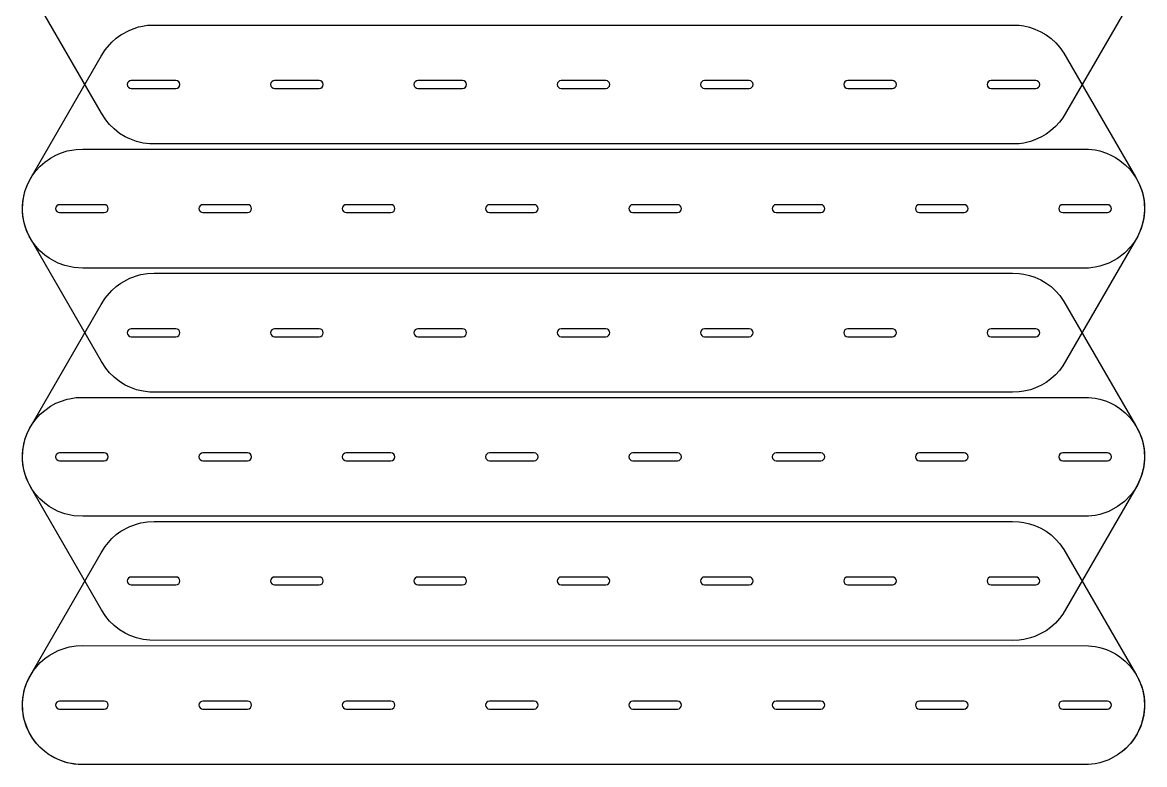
# Model space of a CAD drawing. Header units: millimetres. Extents: x 8 to 179, y 8 to 253.
# Drawn here: x 8 to 178.6, y 8 to 120.8 of the extents above; entities that cross this region are included whole.
import ezdxf

# ---------------------------------------------------------------- set-up
doc = ezdxf.new("R2010")
doc.units = ezdxf.units.MM
doc.layers.add('BOTTOM_CUT', color=5, linetype='CONTINUOUS')
doc.layers.add('TOP_CUT', color=7, linetype='CONTINUOUS')

msp = doc.modelspace()

# ---------------------------------------------------------------- linework, layer by layer
at = {"layer": 'BOTTOM_CUT'}
for points in [[(25.97, 120.2385), (26.99, 120.4009), (28.01, 120.4468), (158.57, 120.4468), (159.59, 120.4029), (160.27, 120.3095), (161.152, 120.1068), (161.97, 119.8352), (162.8714, 119.4268), (163.67, 118.9594), (164.4228, 118.4068), (165.1668, 117.7268), (165.7692, 117.0468), (166.39, 116.1661), (177.2734, 97.3268), (177.8182, 96.3068), (178.3178, 94.9468), (178.5866, 93.5868), (178.6453, 92.2268), (178.4981, 90.8668), (178.1344, 89.5068), (177.5243, 88.1468), (177.109, 87.4668), (176.6043, 86.7868), (175.57, 85.7163), (174.55, 84.9417), (173.19, 84.2102), (171.83, 83.7465), (171.15, 83.6012), (170.13, 83.483), (17.13, 83.4674), (15.77, 83.5514), (14.41, 83.8461), (13.39, 84.2189), (12.71, 84.5492), (12.03, 84.9548), (11.35, 85.448), (10.6127, 86.1068), (9.9956, 86.7868), (9.491, 87.4668), (8.97, 88.3461), (8.5932, 89.1668), (8.2553, 90.1868), (8.1019, 90.8668), (7.972, 91.8868), (7.9584, 92.9068), (8.0134, 93.5868), (8.1946, 94.6068), (8.3843, 95.2868), (8.7818, 96.3068), (9.131, 96.9868), (19.9268, 115.6868), (20.53, 116.6479), (21.55, 117.844), (22.23, 118.45), (22.91, 118.9462), (24.27, 119.6867), (25.63, 120.1574)], [(24.5, 111.9967), (24.2704, 111.9511), (24.0757, 111.821), (23.9457, 111.6263), (23.9, 111.3967), (23.9457, 111.1671), (24.0757, 110.9725), (24.2704, 110.8424), (24.5, 110.7967), (31.3, 110.7967), (31.5296, 110.8424), (31.7243, 110.9725), (31.8543, 111.1671), (31.9, 111.3967), (31.8543, 111.6263), (31.7243, 111.821), (31.5296, 111.9511), (31.3, 111.9967)], [(46.3, 111.9967), (46.0704, 111.9511), (45.8757, 111.821), (45.7457, 111.6263), (45.7, 111.3967), (45.7457, 111.1671), (45.8757, 110.9725), (46.0704, 110.8424), (46.3, 110.7967), (53.1, 110.7967), (53.3296, 110.8424), (53.5243, 110.9725), (53.6543, 111.1671), (53.7, 111.3967), (53.6543, 111.6263), (53.5243, 111.821), (53.3296, 111.9511), (53.1, 111.9967)], [(68.1, 111.9967), (67.8704, 111.9511), (67.6757, 111.821), (67.5457, 111.6263), (67.5, 111.3967), (67.5457, 111.1671), (67.6757, 110.9725), (67.8704, 110.8424), (68.1, 110.7967), (74.9, 110.7967), (75.1296, 110.8424), (75.3243, 110.9725), (75.4543, 111.1671), (75.5, 111.3967), (75.4543, 111.6263), (75.3243, 111.821), (75.1296, 111.9511), (74.9, 111.9967)], [(89.9, 111.9967), (89.6704, 111.9511), (89.4757, 111.821), (89.3457, 111.6263), (89.3, 111.3967), (89.3457, 111.1671), (89.4757, 110.9725), (89.6704, 110.8424), (89.9, 110.7967), (96.7, 110.7967), (96.9296, 110.8424), (97.1243, 110.9725), (97.2543, 111.1671), (97.3, 111.3967), (97.2543, 111.6263), (97.1243, 111.821), (96.9296, 111.9511), (96.7, 111.9967)], [(111.7, 111.9967), (111.4704, 111.9511), (111.2757, 111.821), (111.1457, 111.6263), (111.1, 111.3967), (111.1457, 111.1671), (111.2757, 110.9725), (111.4704, 110.8424), (111.7, 110.7967), (118.5, 110.7967), (118.7296, 110.8424), (118.9243, 110.9725), (119.0543, 111.1671), (119.1, 111.3967), (119.0543, 111.6263), (118.9243, 111.821), (118.7296, 111.9511), (118.5, 111.9967)], [(133.5, 111.9967), (133.2704, 111.9511), (133.0757, 111.821), (132.9457, 111.6263), (132.9, 111.3967), (132.9457, 111.1671), (133.0757, 110.9725), (133.2704, 110.8424), (133.5, 110.7967), (140.3, 110.7967), (140.5296, 110.8424), (140.7243, 110.9725), (140.8543, 111.1671), (140.9, 111.3967), (140.8543, 111.6263), (140.7243, 111.821), (140.5296, 111.9511), (140.3, 111.9967)], [(155.3, 111.9967), (155.0704, 111.9511), (154.8757, 111.821), (154.7457, 111.6263), (154.7, 111.3967), (154.7457, 111.1671), (154.8757, 110.9725), (155.0704, 110.8424), (155.3, 110.7967), (162.1, 110.7967), (162.3296, 110.8424), (162.5243, 110.9725), (162.6543, 111.1671), (162.7, 111.3967), (162.6543, 111.6263), (162.5243, 111.821), (162.3296, 111.9511), (162.1, 111.9967)], [(13.6, 93.1174), (13.3704, 93.0717), (13.1757, 92.9416), (13.0457, 92.747), (13, 92.5174), (13.0457, 92.2878), (13.1757, 92.0931), (13.3704, 91.963), (13.6, 91.9174), (20.4, 91.9174), (20.6296, 91.963), (20.8243, 92.0931), (20.9543, 92.2878), (21, 92.5174), (20.9543, 92.747), (20.8243, 92.9416), (20.6296, 93.0717), (20.4, 93.1174)], [(35.4, 93.1174), (35.1704, 93.0717), (34.9757, 92.9416), (34.8457, 92.747), (34.8, 92.5174), (34.8457, 92.2878), (34.9757, 92.0931), (35.1704, 91.963), (35.4, 91.9174), (42.2, 91.9174), (42.4296, 91.963), (42.6243, 92.0931), (42.7543, 92.2878), (42.8, 92.5174), (42.7543, 92.747), (42.6243, 92.9416), (42.4296, 93.0717), (42.2, 93.1174)], [(57.2, 93.1174), (56.9704, 93.0717), (56.7757, 92.9416), (56.6457, 92.747), (56.6, 92.5174), (56.6457, 92.2878), (56.7757, 92.0931), (56.9704, 91.963), (57.2, 91.9174), (64, 91.9174), (64.2296, 91.963), (64.4243, 92.0931), (64.5543, 92.2878), (64.6, 92.5174), (64.5543, 92.747), (64.4243, 92.9416), (64.2296, 93.0717), (64, 93.1174)], [(79, 93.1174), (78.7704, 93.0717), (78.5757, 92.9416), (78.4457, 92.747), (78.4, 92.5174), (78.4457, 92.2878), (78.5757, 92.0931), (78.7704, 91.963), (79, 91.9174), (85.8, 91.9174), (86.0296, 91.963), (86.2243, 92.0931), (86.3543, 92.2878), (86.4, 92.5174), (86.3543, 92.747), (86.2243, 92.9416), (86.0296, 93.0717), (85.8, 93.1174)], [(100.8, 93.1174), (100.5704, 93.0717), (100.3757, 92.9416), (100.2457, 92.747), (100.2, 92.5174), (100.2457, 92.2878), (100.3757, 92.0931), (100.5704, 91.963), (100.8, 91.9174), (107.6, 91.9174), (107.8296, 91.963), (108.0243, 92.0931), (108.1543, 92.2878), (108.2, 92.5174), (108.1543, 92.747), (108.0243, 92.9416), (107.8296, 93.0717), (107.6, 93.1174)], [(122.6, 93.1174), (122.3704, 93.0717), (122.1757, 92.9416), (122.0457, 92.747), (122, 92.5174), (122.0457, 92.2878), (122.1757, 92.0931), (122.3704, 91.963), (122.6, 91.9174), (129.4, 91.9174), (129.6296, 91.963), (129.8243, 92.0931), (129.9543, 92.2878), (130, 92.5174), (129.9543, 92.747), (129.8243, 92.9416), (129.6296, 93.0717), (129.4, 93.1174)], [(144.4, 93.1174), (144.1704, 93.0717), (143.9757, 92.9416), (143.8457, 92.747), (143.8, 92.5174), (143.8457, 92.2878), (143.9757, 92.0931), (144.1704, 91.963), (144.4, 91.9174), (151.2, 91.9174), (151.4296, 91.963), (151.6243, 92.0931), (151.7543, 92.2878), (151.8, 92.5174), (151.7543, 92.747), (151.6243, 92.9416), (151.4296, 93.0717), (151.2, 93.1174)], [(166.2, 93.1174), (165.9704, 93.0717), (165.7757, 92.9416), (165.6457, 92.747), (165.6, 92.5174), (165.6457, 92.2878), (165.7757, 92.0931), (165.9704, 91.963), (166.2, 91.9174), (173, 91.9174), (173.2296, 91.963), (173.4243, 92.0931), (173.5543, 92.2878), (173.6, 92.5174), (173.5543, 92.747), (173.4243, 92.9416), (173.2296, 93.0717), (173, 93.1174)], [(25.97, 82.4798), (26.99, 82.6422), (28.01, 82.6881), (158.57, 82.6881), (159.59, 82.6442), (160.27, 82.5508), (161.152, 82.3481), (161.97, 82.0765), (162.8714, 81.6681), (163.67, 81.2007), (164.4228, 80.6481), (165.1668, 79.9681), (165.7692, 79.2881), (166.39, 78.4074), (177.2734, 59.5681), (177.8182, 58.5481), (178.3178, 57.1881), (178.5866, 55.8281), (178.6453, 54.4681), (178.4981, 53.1081), (178.1344, 51.7481), (177.5243, 50.3881), (177.109, 49.7081), (176.6043, 49.0281), (175.57, 47.9576), (174.55, 47.183), (173.19, 46.4515), (171.83, 45.9878), (171.15, 45.8425), (170.13, 45.7242), (17.13, 45.7087), (15.77, 45.7927), (14.41, 46.0874), (13.39, 46.4602), (12.71, 46.7905), (12.03, 47.1961), (11.35, 47.6892), (10.6127, 48.3481), (9.9956, 49.0281), (9.491, 49.7081), (8.97, 50.5874), (8.5932, 51.4081), (8.2553, 52.4281), (8.1019, 53.1081), (7.972, 54.1281), (7.9584, 55.1481), (8.0134, 55.8281), (8.1946, 56.8481), (8.3843, 57.5281), (8.7818, 58.5481), (9.131, 59.2281), (19.9268, 77.9281), (20.53, 78.8892), (21.55, 80.0853), (22.23, 80.6913), (22.91, 81.1875), (24.27, 81.9279), (25.63, 82.3987)], [(24.5, 74.238), (24.2704, 74.1923), (24.0757, 74.0623), (23.9457, 73.8676), (23.9, 73.638), (23.9457, 73.4084), (24.0757, 73.2138), (24.2704, 73.0837), (24.5, 73.038), (31.3, 73.038), (31.5296, 73.0837), (31.7243, 73.2138), (31.8543, 73.4084), (31.9, 73.638), (31.8543, 73.8676), (31.7243, 74.0623), (31.5296, 74.1923), (31.3, 74.238)], [(46.3, 74.238), (46.0704, 74.1923), (45.8757, 74.0623), (45.7457, 73.8676), (45.7, 73.638), (45.7457, 73.4084), (45.8757, 73.2138), (46.0704, 73.0837), (46.3, 73.038), (53.1, 73.038), (53.3296, 73.0837), (53.5243, 73.2138), (53.6543, 73.4084), (53.7, 73.638), (53.6543, 73.8676), (53.5243, 74.0623), (53.3296, 74.1923), (53.1, 74.238)], [(68.1, 74.238), (67.8704, 74.1923), (67.6757, 74.0623), (67.5457, 73.8676), (67.5, 73.638), (67.5457, 73.4084), (67.6757, 73.2138), (67.8704, 73.0837), (68.1, 73.038), (74.9, 73.038), (75.1296, 73.0837), (75.3243, 73.2138), (75.4543, 73.4084), (75.5, 73.638), (75.4543, 73.8676), (75.3243, 74.0623), (75.1296, 74.1923), (74.9, 74.238)], [(89.9, 74.238), (89.6704, 74.1923), (89.4757, 74.0623), (89.3457, 73.8676), (89.3, 73.638), (89.3457, 73.4084), (89.4757, 73.2138), (89.6704, 73.0837), (89.9, 73.038), (96.7, 73.038), (96.9296, 73.0837), (97.1243, 73.2138), (97.2543, 73.4084), (97.3, 73.638), (97.2543, 73.8676), (97.1243, 74.0623), (96.9296, 74.1923), (96.7, 74.238)], [(111.7, 74.238), (111.4704, 74.1923), (111.2757, 74.0623), (111.1457, 73.8676), (111.1, 73.638), (111.1457, 73.4084), (111.2757, 73.2138), (111.4704, 73.0837), (111.7, 73.038), (118.5, 73.038), (118.7296, 73.0837), (118.9243, 73.2138), (119.0543, 73.4084), (119.1, 73.638), (119.0543, 73.8676), (118.9243, 74.0623), (118.7296, 74.1923), (118.5, 74.238)], [(133.5, 74.238), (133.2704, 74.1923), (133.0757, 74.0623), (132.9457, 73.8676), (132.9, 73.638), (132.9457, 73.4084), (133.0757, 73.2138), (133.2704, 73.0837), (133.5, 73.038), (140.3, 73.038), (140.5296, 73.0837), (140.7243, 73.2138), (140.8543, 73.4084), (140.9, 73.638), (140.8543, 73.8676), (140.7243, 74.0623), (140.5296, 74.1923), (140.3, 74.238)], [(155.3, 74.238), (155.0704, 74.1923), (154.8757, 74.0623), (154.7457, 73.8676), (154.7, 73.638), (154.7457, 73.4084), (154.8757, 73.2138), (155.0704, 73.0837), (155.3, 73.038), (162.1, 73.038), (162.3296, 73.0837), (162.5243, 73.2138), (162.6543, 73.4084), (162.7, 73.638), (162.6543, 73.8676), (162.5243, 74.0623), (162.3296, 74.1923), (162.1, 74.238)], [(13.6, 55.3587), (13.3704, 55.313), (13.1757, 55.1829), (13.0457, 54.9883), (13, 54.7587), (13.0457, 54.5291), (13.1757, 54.3344), (13.3704, 54.2043), (13.6, 54.1587), (20.4, 54.1587), (20.6296, 54.2043), (20.8243, 54.3344), (20.9543, 54.5291), (21, 54.7587), (20.9543, 54.9883), (20.8243, 55.1829), (20.6296, 55.313), (20.4, 55.3587)], [(35.4, 55.3587), (35.1704, 55.313), (34.9757, 55.1829), (34.8457, 54.9883), (34.8, 54.7587), (34.8457, 54.5291), (34.9757, 54.3344), (35.1704, 54.2043), (35.4, 54.1587), (42.2, 54.1587), (42.4296, 54.2043), (42.6243, 54.3344), (42.7543, 54.5291), (42.8, 54.7587), (42.7543, 54.9883), (42.6243, 55.1829), (42.4296, 55.313), (42.2, 55.3587)], [(57.2, 55.3587), (56.9704, 55.313), (56.7757, 55.1829), (56.6457, 54.9883), (56.6, 54.7587), (56.6457, 54.5291), (56.7757, 54.3344), (56.9704, 54.2043), (57.2, 54.1587), (64, 54.1587), (64.2296, 54.2043), (64.4243, 54.3344), (64.5543, 54.5291), (64.6, 54.7587), (64.5543, 54.9883), (64.4243, 55.1829), (64.2296, 55.313), (64, 55.3587)], [(79, 55.3587), (78.7704, 55.313), (78.5757, 55.1829), (78.4457, 54.9883), (78.4, 54.7587), (78.4457, 54.5291), (78.5757, 54.3344), (78.7704, 54.2043), (79, 54.1587), (85.8, 54.1587), (86.0296, 54.2043), (86.2243, 54.3344), (86.3543, 54.5291), (86.4, 54.7587), (86.3543, 54.9883), (86.2243, 55.1829), (86.0296, 55.313), (85.8, 55.3587)], [(100.8, 55.3587), (100.5704, 55.313), (100.3757, 55.1829), (100.2457, 54.9883), (100.2, 54.7587), (100.2457, 54.5291), (100.3757, 54.3344), (100.5704, 54.2043), (100.8, 54.1587), (107.6, 54.1587), (107.8296, 54.2043), (108.0243, 54.3344), (108.1543, 54.5291), (108.2, 54.7587), (108.1543, 54.9883), (108.0243, 55.1829), (107.8296, 55.313), (107.6, 55.3587)], [(122.6, 55.3587), (122.3704, 55.313), (122.1757, 55.1829), (122.0457, 54.9883), (122, 54.7587), (122.0457, 54.5291), (122.1757, 54.3344), (122.3704, 54.2043), (122.6, 54.1587), (129.4, 54.1587), (129.6296, 54.2043), (129.8243, 54.3344), (129.9543, 54.5291), (130, 54.7587), (129.9543, 54.9883), (129.8243, 55.1829), (129.6296, 55.313), (129.4, 55.3587)], [(144.4, 55.3587), (144.1704, 55.313), (143.9757, 55.1829), (143.8457, 54.9883), (143.8, 54.7587), (143.8457, 54.5291), (143.9757, 54.3344), (144.1704, 54.2043), (144.4, 54.1587), (151.2, 54.1587), (151.4296, 54.2043), (151.6243, 54.3344), (151.7543, 54.5291), (151.8, 54.7587), (151.7543, 54.9883), (151.6243, 55.1829), (151.4296, 55.313), (151.2, 55.3587)], [(166.2, 55.3587), (165.9704, 55.313), (165.7757, 55.1829), (165.6457, 54.9883), (165.6, 54.7587), (165.6457, 54.5291), (165.7757, 54.3344), (165.9704, 54.2043), (166.2, 54.1587), (173, 54.1587), (173.2296, 54.2043), (173.4243, 54.3344), (173.5543, 54.5291), (173.6, 54.7587), (173.5543, 54.9883), (173.4243, 55.1829), (173.2296, 55.313), (173, 55.3587)], [(25.97, 44.7211), (26.99, 44.8835), (28.01, 44.9294), (158.57, 44.9294), (159.59, 44.8855), (160.27, 44.7921), (161.152, 44.5894), (161.97, 44.3178), (162.8714, 43.9094), (163.67, 43.442), (164.4228, 42.8894), (165.1668, 42.2094), (165.7692, 41.5294), (166.39, 40.6487), (177.2734, 21.8094), (177.8182, 20.7894), (178.3178, 19.4294), (178.5866, 18.0694), (178.6453, 16.7094), (178.4981, 15.3494), (178.1344, 13.9894), (177.5243, 12.6294), (177.109, 11.9494), (176.6043, 11.2694), (175.57, 10.1989), (174.55, 9.4243), (173.19, 8.6928), (171.83, 8.2291), (171.15, 8.0838), (170.13, 7.9655), (17.13, 7.95), (15.77, 8.034), (14.41, 8.3287), (13.39, 8.7015), (12.71, 9.0318), (12.03, 9.4374), (11.35, 9.9305), (10.6127, 10.5894), (9.9956, 11.2694), (9.491, 11.9494), (8.97, 12.8287), (8.5932, 13.6494), (8.2553, 14.6694), (8.1019, 15.3494), (7.972, 16.3694), (7.9584, 17.3894), (8.0134, 18.0694), (8.1946, 19.0894), (8.3843, 19.7694), (8.7818, 20.7894), (9.131, 21.4694), (19.9268, 40.1694), (20.53, 41.1305), (21.55, 42.3266), (22.23, 42.9326), (22.91, 43.4288), (24.27, 44.1692), (25.63, 44.64)], [(24.5, 36.4793), (24.2704, 36.4336), (24.0757, 36.3036), (23.9457, 36.1089), (23.9, 35.8793), (23.9457, 35.6497), (24.0757, 35.455), (24.2704, 35.325), (24.5, 35.2793), (31.3, 35.2793), (31.5296, 35.325), (31.7243, 35.455), (31.8543, 35.6497), (31.9, 35.8793), (31.8543, 36.1089), (31.7243, 36.3036), (31.5296, 36.4336), (31.3, 36.4793)], [(46.3, 36.4793), (46.0704, 36.4336), (45.8757, 36.3036), (45.7457, 36.1089), (45.7, 35.8793), (45.7457, 35.6497), (45.8757, 35.455), (46.0704, 35.325), (46.3, 35.2793), (53.1, 35.2793), (53.3296, 35.325), (53.5243, 35.455), (53.6543, 35.6497), (53.7, 35.8793), (53.6543, 36.1089), (53.5243, 36.3036), (53.3296, 36.4336), (53.1, 36.4793)], [(68.1, 36.4793), (67.8704, 36.4336), (67.6757, 36.3036), (67.5457, 36.1089), (67.5, 35.8793), (67.5457, 35.6497), (67.6757, 35.455), (67.8704, 35.325), (68.1, 35.2793), (74.9, 35.2793), (75.1296, 35.325), (75.3243, 35.455), (75.4543, 35.6497), (75.5, 35.8793), (75.4543, 36.1089), (75.3243, 36.3036), (75.1296, 36.4336), (74.9, 36.4793)], [(89.9, 36.4793), (89.6704, 36.4336), (89.4757, 36.3036), (89.3457, 36.1089), (89.3, 35.8793), (89.3457, 35.6497), (89.4757, 35.455), (89.6704, 35.325), (89.9, 35.2793), (96.7, 35.2793), (96.9296, 35.325), (97.1243, 35.455), (97.2543, 35.6497), (97.3, 35.8793), (97.2543, 36.1089), (97.1243, 36.3036), (96.9296, 36.4336), (96.7, 36.4793)], [(111.7, 36.4793), (111.4704, 36.4336), (111.2757, 36.3036), (111.1457, 36.1089), (111.1, 35.8793), (111.1457, 35.6497), (111.2757, 35.455), (111.4704, 35.325), (111.7, 35.2793), (118.5, 35.2793), (118.7296, 35.325), (118.9243, 35.455), (119.0543, 35.6497), (119.1, 35.8793), (119.0543, 36.1089), (118.9243, 36.3036), (118.7296, 36.4336), (118.5, 36.4793)], [(133.5, 36.4793), (133.2704, 36.4336), (133.0757, 36.3036), (132.9457, 36.1089), (132.9, 35.8793), (132.9457, 35.6497), (133.0757, 35.455), (133.2704, 35.325), (133.5, 35.2793), (140.3, 35.2793), (140.5296, 35.325), (140.7243, 35.455), (140.8543, 35.6497), (140.9, 35.8793), (140.8543, 36.1089), (140.7243, 36.3036), (140.5296, 36.4336), (140.3, 36.4793)], [(155.3, 36.4793), (155.0704, 36.4336), (154.8757, 36.3036), (154.7457, 36.1089), (154.7, 35.8793), (154.7457, 35.6497), (154.8757, 35.455), (155.0704, 35.325), (155.3, 35.2793), (162.1, 35.2793), (162.3296, 35.325), (162.5243, 35.455), (162.6543, 35.6497), (162.7, 35.8793), (162.6543, 36.1089), (162.5243, 36.3036), (162.3296, 36.4336), (162.1, 36.4793)], [(13.6, 17.6), (13.3704, 17.5543), (13.1757, 17.4242), (13.0457, 17.2296), (13, 17), (13.0457, 16.7703), (13.1757, 16.5757), (13.3704, 16.4456), (13.6, 16.4), (20.4, 16.4), (20.6296, 16.4456), (20.8243, 16.5757), (20.9543, 16.7703), (21, 17), (20.9543, 17.2296), (20.8243, 17.4242), (20.6296, 17.5543), (20.4, 17.6)], [(35.4, 17.6), (35.1704, 17.5543), (34.9757, 17.4242), (34.8457, 17.2296), (34.8, 17), (34.8457, 16.7703), (34.9757, 16.5757), (35.1704, 16.4456), (35.4, 16.4), (42.2, 16.4), (42.4296, 16.4456), (42.6243, 16.5757), (42.7543, 16.7703), (42.8, 17), (42.7543, 17.2296), (42.6243, 17.4242), (42.4296, 17.5543), (42.2, 17.6)], [(57.2, 17.6), (56.9704, 17.5543), (56.7757, 17.4242), (56.6457, 17.2296), (56.6, 17), (56.6457, 16.7703), (56.7757, 16.5757), (56.9704, 16.4456), (57.2, 16.4), (64, 16.4), (64.2296, 16.4456), (64.4243, 16.5757), (64.5543, 16.7703), (64.6, 17), (64.5543, 17.2296), (64.4243, 17.4242), (64.2296, 17.5543), (64, 17.6)], [(79, 17.6), (78.7704, 17.5543), (78.5757, 17.4242), (78.4457, 17.2296), (78.4, 17), (78.4457, 16.7703), (78.5757, 16.5757), (78.7704, 16.4456), (79, 16.4), (85.8, 16.4), (86.0296, 16.4456), (86.2243, 16.5757), (86.3543, 16.7703), (86.4, 17), (86.3543, 17.2296), (86.2243, 17.4242), (86.0296, 17.5543), (85.8, 17.6)], [(100.8, 17.6), (100.5704, 17.5543), (100.3757, 17.4242), (100.2457, 17.2296), (100.2, 17), (100.2457, 16.7703), (100.3757, 16.5757), (100.5704, 16.4456), (100.8, 16.4), (107.6, 16.4), (107.8296, 16.4456), (108.0243, 16.5757), (108.1543, 16.7703), (108.2, 17), (108.1543, 17.2296), (108.0243, 17.4242), (107.8296, 17.5543), (107.6, 17.6)], [(122.6, 17.6), (122.3704, 17.5543), (122.1757, 17.4242), (122.0457, 17.2296), (122, 17), (122.0457, 16.7703), (122.1757, 16.5757), (122.3704, 16.4456), (122.6, 16.4), (129.4, 16.4), (129.6296, 16.4456), (129.8243, 16.5757), (129.9543, 16.7703), (130, 17), (129.9543, 17.2296), (129.8243, 17.4242), (129.6296, 17.5543), (129.4, 17.6)], [(144.4, 17.6), (144.1704, 17.5543), (143.9757, 17.4242), (143.8457, 17.2296), (143.8, 17), (143.8457, 16.7703), (143.9757, 16.5757), (144.1704, 16.4456), (144.4, 16.4), (151.2, 16.4), (151.4296, 16.4456), (151.6243, 16.5757), (151.7543, 16.7703), (151.8, 17), (151.7543, 17.2296), (151.6243, 17.4242), (151.4296, 17.5543), (151.2, 17.6)], [(166.2, 17.6), (165.9704, 17.5543), (165.7757, 17.4242), (165.6457, 17.2296), (165.6, 17), (165.6457, 16.7703), (165.7757, 16.5757), (165.9704, 16.4456), (166.2, 16.4), (173, 16.4), (173.2296, 16.4456), (173.4243, 16.5757), (173.5543, 16.7703), (173.6, 17), (173.5543, 17.2296), (173.4243, 17.4242), (173.2296, 17.5543), (173, 17.6)]]:
    msp.add_lwpolyline(points, close=True, dxfattribs=at)
at = {"layer": 'TOP_CUT'}
msp.add_lwpolyline([(177.6111, 126.0661), (166.209, 106.3461), (165.7044, 105.6661), (165.0873, 104.9861), (164.35, 104.3273), (163.67, 103.8341), (162.99, 103.4286), (161.97, 102.9582), (161.29, 102.7254), (160.27, 102.484), (159.59, 102.3907), (158.57, 102.3468), (27.33, 102.3647), (26.31, 102.4876), (25.29, 102.7314), (24.27, 103.107), (23.59, 103.4394), (22.7358, 103.9661), (21.89, 104.6307), (21.21, 105.3023), (20.6312, 106.0061), (19.9734, 107.0261), (9.177, 125.7261)], dxfattribs=at)
for points in [[(24.5, 111.9967), (24.2704, 111.9511), (24.0757, 111.821), (23.9457, 111.6263), (23.9, 111.3967), (23.9457, 111.1671), (24.0757, 110.9725), (24.2704, 110.8424), (24.5, 110.7967), (31.3, 110.7967), (31.5296, 110.8424), (31.7243, 110.9725), (31.8543, 111.1671), (31.9, 111.3967), (31.8543, 111.6263), (31.7243, 111.821), (31.5296, 111.9511), (31.3, 111.9967)], [(46.3, 111.9967), (46.0704, 111.9511), (45.8757, 111.821), (45.7457, 111.6263), (45.7, 111.3967), (45.7457, 111.1671), (45.8757, 110.9725), (46.0704, 110.8424), (46.3, 110.7967), (53.1, 110.7967), (53.3296, 110.8424), (53.5243, 110.9725), (53.6543, 111.1671), (53.7, 111.3967), (53.6543, 111.6263), (53.5243, 111.821), (53.3296, 111.9511), (53.1, 111.9967)], [(68.1, 111.9967), (67.8704, 111.9511), (67.6757, 111.821), (67.5457, 111.6263), (67.5, 111.3967), (67.5457, 111.1671), (67.6757, 110.9725), (67.8704, 110.8424), (68.1, 110.7967), (74.9, 110.7967), (75.1296, 110.8424), (75.3243, 110.9725), (75.4543, 111.1671), (75.5, 111.3967), (75.4543, 111.6263), (75.3243, 111.821), (75.1296, 111.9511), (74.9, 111.9967)], [(89.9, 111.9967), (89.6704, 111.9511), (89.4757, 111.821), (89.3457, 111.6263), (89.3, 111.3967), (89.3457, 111.1671), (89.4757, 110.9725), (89.6704, 110.8424), (89.9, 110.7967), (96.7, 110.7967), (96.9296, 110.8424), (97.1243, 110.9725), (97.2543, 111.1671), (97.3, 111.3967), (97.2543, 111.6263), (97.1243, 111.821), (96.9296, 111.9511), (96.7, 111.9967)], [(111.7, 111.9967), (111.4704, 111.9511), (111.2757, 111.821), (111.1457, 111.6263), (111.1, 111.3967), (111.1457, 111.1671), (111.2757, 110.9725), (111.4704, 110.8424), (111.7, 110.7967), (118.5, 110.7967), (118.7296, 110.8424), (118.9243, 110.9725), (119.0543, 111.1671), (119.1, 111.3967), (119.0543, 111.6263), (118.9243, 111.821), (118.7296, 111.9511), (118.5, 111.9967)], [(133.5, 111.9967), (133.2704, 111.9511), (133.0757, 111.821), (132.9457, 111.6263), (132.9, 111.3967), (132.9457, 111.1671), (133.0757, 110.9725), (133.2704, 110.8424), (133.5, 110.7967), (140.3, 110.7967), (140.5296, 110.8424), (140.7243, 110.9725), (140.8543, 111.1671), (140.9, 111.3967), (140.8543, 111.6263), (140.7243, 111.821), (140.5296, 111.9511), (140.3, 111.9967)], [(155.3, 111.9967), (155.0704, 111.9511), (154.8757, 111.821), (154.7457, 111.6263), (154.7, 111.3967), (154.7457, 111.1671), (154.8757, 110.9725), (155.0704, 110.8424), (155.3, 110.7967), (162.1, 110.7967), (162.3296, 110.8424), (162.5243, 110.9725), (162.6543, 111.1671), (162.7, 111.3967), (162.6543, 111.6263), (162.5243, 111.821), (162.3296, 111.9511), (162.1, 111.9967)], [(15.09, 101.3635), (16.11, 101.5235), (17.13, 101.5674), (170.13, 101.5519), (171.15, 101.4336), (171.83, 101.2883), (172.85, 100.9636), (173.53, 100.6693), (174.21, 100.3049), (174.89, 99.8603), (175.7154, 99.1874), (176.3831, 98.5074), (176.9285, 97.8274), (177.3756, 97.1474), (177.7422, 96.4674), (178.1624, 95.4474), (178.3658, 94.7674), (178.566, 93.7474), (178.6333, 93.0674), (178.6378, 92.0474), (178.5265, 91.0274), (178.295, 90.0074), (177.95, 89.029), (177.6111, 88.3074), (166.209, 68.5874), (165.7044, 67.9074), (165.0873, 67.2274), (164.35, 66.5686), (163.67, 66.0754), (162.99, 65.6699), (161.97, 65.1995), (161.29, 64.9667), (160.27, 64.7253), (159.59, 64.6319), (158.57, 64.5881), (27.33, 64.606), (26.31, 64.7289), (25.29, 64.9727), (24.27, 65.3483), (23.59, 65.6807), (22.7358, 66.2074), (21.89, 66.872), (21.21, 67.5436), (20.6312, 68.2474), (19.9734, 69.2674), (9.177, 87.9674), (8.8195, 88.6474), (8.4106, 89.6674), (8.2141, 90.3474), (8.0234, 91.3674), (7.9509, 92.3874), (7.9939, 93.4074), (8.1539, 94.4274), (8.3286, 95.1074), (8.63, 95.9556), (9.0317, 96.8074), (9.4374, 97.4874), (9.99, 98.2403), (10.67, 98.9843), (11.35, 99.5866), (12.2307, 100.2074), (13.05, 100.6596), (13.73, 100.9559), (14.75, 101.2832)], [(13.6, 93.1174), (13.3704, 93.0717), (13.1757, 92.9416), (13.0457, 92.747), (13, 92.5174), (13.0457, 92.2878), (13.1757, 92.0931), (13.3704, 91.963), (13.6, 91.9174), (20.4, 91.9174), (20.6296, 91.963), (20.8243, 92.0931), (20.9543, 92.2878), (21, 92.5174), (20.9543, 92.747), (20.8243, 92.9416), (20.6296, 93.0717), (20.4, 93.1174)], [(35.4, 93.1174), (35.1704, 93.0717), (34.9757, 92.9416), (34.8457, 92.747), (34.8, 92.5174), (34.8457, 92.2878), (34.9757, 92.0931), (35.1704, 91.963), (35.4, 91.9174), (42.2, 91.9174), (42.4296, 91.963), (42.6243, 92.0931), (42.7543, 92.2878), (42.8, 92.5174), (42.7543, 92.747), (42.6243, 92.9416), (42.4296, 93.0717), (42.2, 93.1174)], [(57.2, 93.1174), (56.9704, 93.0717), (56.7757, 92.9416), (56.6457, 92.747), (56.6, 92.5174), (56.6457, 92.2878), (56.7757, 92.0931), (56.9704, 91.963), (57.2, 91.9174), (64, 91.9174), (64.2296, 91.963), (64.4243, 92.0931), (64.5543, 92.2878), (64.6, 92.5174), (64.5543, 92.747), (64.4243, 92.9416), (64.2296, 93.0717), (64, 93.1174)], [(79, 93.1174), (78.7704, 93.0717), (78.5757, 92.9416), (78.4457, 92.747), (78.4, 92.5174), (78.4457, 92.2878), (78.5757, 92.0931), (78.7704, 91.963), (79, 91.9174), (85.8, 91.9174), (86.0296, 91.963), (86.2243, 92.0931), (86.3543, 92.2878), (86.4, 92.5174), (86.3543, 92.747), (86.2243, 92.9416), (86.0296, 93.0717), (85.8, 93.1174)], [(100.8, 93.1174), (100.5704, 93.0717), (100.3757, 92.9416), (100.2457, 92.747), (100.2, 92.5174), (100.2457, 92.2878), (100.3757, 92.0931), (100.5704, 91.963), (100.8, 91.9174), (107.6, 91.9174), (107.8296, 91.963), (108.0243, 92.0931), (108.1543, 92.2878), (108.2, 92.5174), (108.1543, 92.747), (108.0243, 92.9416), (107.8296, 93.0717), (107.6, 93.1174)], [(122.6, 93.1174), (122.3704, 93.0717), (122.1757, 92.9416), (122.0457, 92.747), (122, 92.5174), (122.0457, 92.2878), (122.1757, 92.0931), (122.3704, 91.963), (122.6, 91.9174), (129.4, 91.9174), (129.6296, 91.963), (129.8243, 92.0931), (129.9543, 92.2878), (130, 92.5174), (129.9543, 92.747), (129.8243, 92.9416), (129.6296, 93.0717), (129.4, 93.1174)], [(144.4, 93.1174), (144.1704, 93.0717), (143.9757, 92.9416), (143.8457, 92.747), (143.8, 92.5174), (143.8457, 92.2878), (143.9757, 92.0931), (144.1704, 91.963), (144.4, 91.9174), (151.2, 91.9174), (151.4296, 91.963), (151.6243, 92.0931), (151.7543, 92.2878), (151.8, 92.5174), (151.7543, 92.747), (151.6243, 92.9416), (151.4296, 93.0717), (151.2, 93.1174)], [(166.2, 93.1174), (165.9704, 93.0717), (165.7757, 92.9416), (165.6457, 92.747), (165.6, 92.5174), (165.6457, 92.2878), (165.7757, 92.0931), (165.9704, 91.963), (166.2, 91.9174), (173, 91.9174), (173.2296, 91.963), (173.4243, 92.0931), (173.5543, 92.2878), (173.6, 92.5174), (173.5543, 92.747), (173.4243, 92.9416), (173.2296, 93.0717), (173, 93.1174)], [(24.5, 74.238), (24.2704, 74.1923), (24.0757, 74.0623), (23.9457, 73.8676), (23.9, 73.638), (23.9457, 73.4084), (24.0757, 73.2138), (24.2704, 73.0837), (24.5, 73.038), (31.3, 73.038), (31.5296, 73.0837), (31.7243, 73.2138), (31.8543, 73.4084), (31.9, 73.638), (31.8543, 73.8676), (31.7243, 74.0623), (31.5296, 74.1923), (31.3, 74.238)], [(46.3, 74.238), (46.0704, 74.1923), (45.8757, 74.0623), (45.7457, 73.8676), (45.7, 73.638), (45.7457, 73.4084), (45.8757, 73.2138), (46.0704, 73.0837), (46.3, 73.038), (53.1, 73.038), (53.3296, 73.0837), (53.5243, 73.2138), (53.6543, 73.4084), (53.7, 73.638), (53.6543, 73.8676), (53.5243, 74.0623), (53.3296, 74.1923), (53.1, 74.238)], [(68.1, 74.238), (67.8704, 74.1923), (67.6757, 74.0623), (67.5457, 73.8676), (67.5, 73.638), (67.5457, 73.4084), (67.6757, 73.2138), (67.8704, 73.0837), (68.1, 73.038), (74.9, 73.038), (75.1296, 73.0837), (75.3243, 73.2138), (75.4543, 73.4084), (75.5, 73.638), (75.4543, 73.8676), (75.3243, 74.0623), (75.1296, 74.1923), (74.9, 74.238)], [(89.9, 74.238), (89.6704, 74.1923), (89.4757, 74.0623), (89.3457, 73.8676), (89.3, 73.638), (89.3457, 73.4084), (89.4757, 73.2138), (89.6704, 73.0837), (89.9, 73.038), (96.7, 73.038), (96.9296, 73.0837), (97.1243, 73.2138), (97.2543, 73.4084), (97.3, 73.638), (97.2543, 73.8676), (97.1243, 74.0623), (96.9296, 74.1923), (96.7, 74.238)], [(111.7, 74.238), (111.4704, 74.1923), (111.2757, 74.0623), (111.1457, 73.8676), (111.1, 73.638), (111.1457, 73.4084), (111.2757, 73.2138), (111.4704, 73.0837), (111.7, 73.038), (118.5, 73.038), (118.7296, 73.0837), (118.9243, 73.2138), (119.0543, 73.4084), (119.1, 73.638), (119.0543, 73.8676), (118.9243, 74.0623), (118.7296, 74.1923), (118.5, 74.238)], [(133.5, 74.238), (133.2704, 74.1923), (133.0757, 74.0623), (132.9457, 73.8676), (132.9, 73.638), (132.9457, 73.4084), (133.0757, 73.2138), (133.2704, 73.0837), (133.5, 73.038), (140.3, 73.038), (140.5296, 73.0837), (140.7243, 73.2138), (140.8543, 73.4084), (140.9, 73.638), (140.8543, 73.8676), (140.7243, 74.0623), (140.5296, 74.1923), (140.3, 74.238)], [(155.3, 74.238), (155.0704, 74.1923), (154.8757, 74.0623), (154.7457, 73.8676), (154.7, 73.638), (154.7457, 73.4084), (154.8757, 73.2138), (155.0704, 73.0837), (155.3, 73.038), (162.1, 73.038), (162.3296, 73.0837), (162.5243, 73.2138), (162.6543, 73.4084), (162.7, 73.638), (162.6543, 73.8676), (162.5243, 74.0623), (162.3296, 74.1923), (162.1, 74.238)], [(15.09, 63.6048), (16.11, 63.7648), (17.13, 63.8087), (170.13, 63.7932), (171.15, 63.6749), (171.83, 63.5296), (172.85, 63.2049), (173.53, 62.9106), (174.21, 62.5462), (174.89, 62.1016), (175.7154, 61.4287), (176.3831, 60.7487), (176.9285, 60.0687), (177.3756, 59.3887), (177.7422, 58.7087), (178.1624, 57.6887), (178.3658, 57.0087), (178.566, 55.9887), (178.6333, 55.3087), (178.6378, 54.2887), (178.5265, 53.2687), (178.295, 52.2487), (177.95, 51.2703), (177.6111, 50.5487), (166.209, 30.8287), (165.7044, 30.1487), (165.0873, 29.4687), (164.35, 28.8099), (163.67, 28.3167), (162.99, 27.9112), (161.97, 27.4408), (161.29, 27.208), (160.27, 26.9666), (159.59, 26.8732), (158.57, 26.8294), (27.33, 26.8473), (26.31, 26.9702), (25.29, 27.214), (24.27, 27.5895), (23.59, 27.922), (22.7358, 28.4487), (21.89, 29.1132), (21.21, 29.7849), (20.6312, 30.4887), (19.9734, 31.5087), (9.177, 50.2087), (8.8195, 50.8887), (8.4106, 51.9087), (8.2141, 52.5887), (8.0234, 53.6087), (7.9509, 54.6287), (7.9939, 55.6487), (8.1539, 56.6687), (8.3286, 57.3487), (8.63, 58.1969), (9.0317, 59.0487), (9.4374, 59.7287), (9.99, 60.4815), (10.67, 61.2256), (11.35, 61.8279), (12.2307, 62.4487), (13.05, 62.9009), (13.73, 63.1971), (14.75, 63.5245)], [(13.6, 55.3587), (13.3704, 55.313), (13.1757, 55.1829), (13.0457, 54.9883), (13, 54.7587), (13.0457, 54.5291), (13.1757, 54.3344), (13.3704, 54.2043), (13.6, 54.1587), (20.4, 54.1587), (20.6296, 54.2043), (20.8243, 54.3344), (20.9543, 54.5291), (21, 54.7587), (20.9543, 54.9883), (20.8243, 55.1829), (20.6296, 55.313), (20.4, 55.3587)], [(35.4, 55.3587), (35.1704, 55.313), (34.9757, 55.1829), (34.8457, 54.9883), (34.8, 54.7587), (34.8457, 54.5291), (34.9757, 54.3344), (35.1704, 54.2043), (35.4, 54.1587), (42.2, 54.1587), (42.4296, 54.2043), (42.6243, 54.3344), (42.7543, 54.5291), (42.8, 54.7587), (42.7543, 54.9883), (42.6243, 55.1829), (42.4296, 55.313), (42.2, 55.3587)], [(57.2, 55.3587), (56.9704, 55.313), (56.7757, 55.1829), (56.6457, 54.9883), (56.6, 54.7587), (56.6457, 54.5291), (56.7757, 54.3344), (56.9704, 54.2043), (57.2, 54.1587), (64, 54.1587), (64.2296, 54.2043), (64.4243, 54.3344), (64.5543, 54.5291), (64.6, 54.7587), (64.5543, 54.9883), (64.4243, 55.1829), (64.2296, 55.313), (64, 55.3587)], [(79, 55.3587), (78.7704, 55.313), (78.5757, 55.1829), (78.4457, 54.9883), (78.4, 54.7587), (78.4457, 54.5291), (78.5757, 54.3344), (78.7704, 54.2043), (79, 54.1587), (85.8, 54.1587), (86.0296, 54.2043), (86.2243, 54.3344), (86.3543, 54.5291), (86.4, 54.7587), (86.3543, 54.9883), (86.2243, 55.1829), (86.0296, 55.313), (85.8, 55.3587)], [(100.8, 55.3587), (100.5704, 55.313), (100.3757, 55.1829), (100.2457, 54.9883), (100.2, 54.7587), (100.2457, 54.5291), (100.3757, 54.3344), (100.5704, 54.2043), (100.8, 54.1587), (107.6, 54.1587), (107.8296, 54.2043), (108.0243, 54.3344), (108.1543, 54.5291), (108.2, 54.7587), (108.1543, 54.9883), (108.0243, 55.1829), (107.8296, 55.313), (107.6, 55.3587)], [(122.6, 55.3587), (122.3704, 55.313), (122.1757, 55.1829), (122.0457, 54.9883), (122, 54.7587), (122.0457, 54.5291), (122.1757, 54.3344), (122.3704, 54.2043), (122.6, 54.1587), (129.4, 54.1587), (129.6296, 54.2043), (129.8243, 54.3344), (129.9543, 54.5291), (130, 54.7587), (129.9543, 54.9883), (129.8243, 55.1829), (129.6296, 55.313), (129.4, 55.3587)], [(144.4, 55.3587), (144.1704, 55.313), (143.9757, 55.1829), (143.8457, 54.9883), (143.8, 54.7587), (143.8457, 54.5291), (143.9757, 54.3344), (144.1704, 54.2043), (144.4, 54.1587), (151.2, 54.1587), (151.4296, 54.2043), (151.6243, 54.3344), (151.7543, 54.5291), (151.8, 54.7587), (151.7543, 54.9883), (151.6243, 55.1829), (151.4296, 55.313), (151.2, 55.3587)], [(166.2, 55.3587), (165.9704, 55.313), (165.7757, 55.1829), (165.6457, 54.9883), (165.6, 54.7587), (165.6457, 54.5291), (165.7757, 54.3344), (165.9704, 54.2043), (166.2, 54.1587), (173, 54.1587), (173.2296, 54.2043), (173.4243, 54.3344), (173.5543, 54.5291), (173.6, 54.7587), (173.5543, 54.9883), (173.4243, 55.1829), (173.2296, 55.313), (173, 55.3587)], [(24.5, 36.4793), (24.2704, 36.4336), (24.0757, 36.3036), (23.9457, 36.1089), (23.9, 35.8793), (23.9457, 35.6497), (24.0757, 35.455), (24.2704, 35.325), (24.5, 35.2793), (31.3, 35.2793), (31.5296, 35.325), (31.7243, 35.455), (31.8543, 35.6497), (31.9, 35.8793), (31.8543, 36.1089), (31.7243, 36.3036), (31.5296, 36.4336), (31.3, 36.4793)], [(46.3, 36.4793), (46.0704, 36.4336), (45.8757, 36.3036), (45.7457, 36.1089), (45.7, 35.8793), (45.7457, 35.6497), (45.8757, 35.455), (46.0704, 35.325), (46.3, 35.2793), (53.1, 35.2793), (53.3296, 35.325), (53.5243, 35.455), (53.6543, 35.6497), (53.7, 35.8793), (53.6543, 36.1089), (53.5243, 36.3036), (53.3296, 36.4336), (53.1, 36.4793)], [(68.1, 36.4793), (67.8704, 36.4336), (67.6757, 36.3036), (67.5457, 36.1089), (67.5, 35.8793), (67.5457, 35.6497), (67.6757, 35.455), (67.8704, 35.325), (68.1, 35.2793), (74.9, 35.2793), (75.1296, 35.325), (75.3243, 35.455), (75.4543, 35.6497), (75.5, 35.8793), (75.4543, 36.1089), (75.3243, 36.3036), (75.1296, 36.4336), (74.9, 36.4793)], [(89.9, 36.4793), (89.6704, 36.4336), (89.4757, 36.3036), (89.3457, 36.1089), (89.3, 35.8793), (89.3457, 35.6497), (89.4757, 35.455), (89.6704, 35.325), (89.9, 35.2793), (96.7, 35.2793), (96.9296, 35.325), (97.1243, 35.455), (97.2543, 35.6497), (97.3, 35.8793), (97.2543, 36.1089), (97.1243, 36.3036), (96.9296, 36.4336), (96.7, 36.4793)], [(111.7, 36.4793), (111.4704, 36.4336), (111.2757, 36.3036), (111.1457, 36.1089), (111.1, 35.8793), (111.1457, 35.6497), (111.2757, 35.455), (111.4704, 35.325), (111.7, 35.2793), (118.5, 35.2793), (118.7296, 35.325), (118.9243, 35.455), (119.0543, 35.6497), (119.1, 35.8793), (119.0543, 36.1089), (118.9243, 36.3036), (118.7296, 36.4336), (118.5, 36.4793)], [(133.5, 36.4793), (133.2704, 36.4336), (133.0757, 36.3036), (132.9457, 36.1089), (132.9, 35.8793), (132.9457, 35.6497), (133.0757, 35.455), (133.2704, 35.325), (133.5, 35.2793), (140.3, 35.2793), (140.5296, 35.325), (140.7243, 35.455), (140.8543, 35.6497), (140.9, 35.8793), (140.8543, 36.1089), (140.7243, 36.3036), (140.5296, 36.4336), (140.3, 36.4793)], [(155.3, 36.4793), (155.0704, 36.4336), (154.8757, 36.3036), (154.7457, 36.1089), (154.7, 35.8793), (154.7457, 35.6497), (154.8757, 35.455), (155.0704, 35.325), (155.3, 35.2793), (162.1, 35.2793), (162.3296, 35.325), (162.5243, 35.455), (162.6543, 35.6497), (162.7, 35.8793), (162.6543, 36.1089), (162.5243, 36.3036), (162.3296, 36.4336), (162.1, 36.4793)], [(15.09, 25.8461), (16.11, 26.0061), (17.13, 26.05), (170.13, 26.0345), (171.15, 25.9162), (171.83, 25.7709), (172.85, 25.4462), (173.53, 25.1518), (174.21, 24.7874), (174.89, 24.3429), (175.7154, 23.67), (176.3831, 22.99), (176.9285, 22.31), (177.3756, 21.63), (177.7422, 20.95), (178.1624, 19.93), (178.3658, 19.25), (178.566, 18.23), (178.6333, 17.55), (178.6378, 16.53), (178.5265, 15.51), (178.3859, 14.83), (178.069, 13.81), (177.7805, 13.13), (177.4226, 12.45), (176.9854, 11.77), (176.4529, 11.09), (175.91, 10.5135), (175.23, 9.9152), (174.55, 9.4239), (173.19, 8.6926), (171.83, 8.2291), (171.15, 8.0837), (170.13, 7.9655), (16.45, 7.9667), (15.43, 8.0873), (14.75, 8.2343), (13.39, 8.7012), (12.03, 9.4371), (11.35, 9.9311), (10.67, 10.5331), (10.1471, 11.09), (9.6145, 11.77), (9.1774, 12.45), (8.8195, 13.13), (8.3051, 14.49), (8.137, 15.17), (7.9863, 16.19), (7.9524, 17.21), (7.9939, 17.89), (8.2342, 19.25), (8.5616, 20.27), (8.8578, 20.95), (9.65, 22.2796), (10.67, 23.4668), (11.35, 24.0692), (12.03, 24.5626), (13.39, 25.2986), (14.75, 25.7658)], [(13.6, 17.6), (13.3704, 17.5543), (13.1757, 17.4242), (13.0457, 17.2296), (13, 17), (13.0457, 16.7703), (13.1757, 16.5757), (13.3704, 16.4456), (13.6, 16.4), (20.4, 16.4), (20.6296, 16.4456), (20.8243, 16.5757), (20.9543, 16.7703), (21, 17), (20.9543, 17.2296), (20.8243, 17.4242), (20.6296, 17.5543), (20.4, 17.6)], [(35.4, 17.6), (35.1704, 17.5543), (34.9757, 17.4242), (34.8457, 17.2296), (34.8, 17), (34.8457, 16.7703), (34.9757, 16.5757), (35.1704, 16.4456), (35.4, 16.4), (42.2, 16.4), (42.4296, 16.4456), (42.6243, 16.5757), (42.7543, 16.7703), (42.8, 17), (42.7543, 17.2296), (42.6243, 17.4242), (42.4296, 17.5543), (42.2, 17.6)], [(57.2, 17.6), (56.9704, 17.5543), (56.7757, 17.4242), (56.6457, 17.2296), (56.6, 17), (56.6457, 16.7703), (56.7757, 16.5757), (56.9704, 16.4456), (57.2, 16.4), (64, 16.4), (64.2296, 16.4456), (64.4243, 16.5757), (64.5543, 16.7703), (64.6, 17), (64.5543, 17.2296), (64.4243, 17.4242), (64.2296, 17.5543), (64, 17.6)], [(79, 17.6), (78.7704, 17.5543), (78.5757, 17.4242), (78.4457, 17.2296), (78.4, 17), (78.4457, 16.7703), (78.5757, 16.5757), (78.7704, 16.4456), (79, 16.4), (85.8, 16.4), (86.0296, 16.4456), (86.2243, 16.5757), (86.3543, 16.7703), (86.4, 17), (86.3543, 17.2296), (86.2243, 17.4242), (86.0296, 17.5543), (85.8, 17.6)], [(100.8, 17.6), (100.5704, 17.5543), (100.3757, 17.4242), (100.2457, 17.2296), (100.2, 17), (100.2457, 16.7703), (100.3757, 16.5757), (100.5704, 16.4456), (100.8, 16.4), (107.6, 16.4), (107.8296, 16.4456), (108.0243, 16.5757), (108.1543, 16.7703), (108.2, 17), (108.1543, 17.2296), (108.0243, 17.4242), (107.8296, 17.5543), (107.6, 17.6)], [(122.6, 17.6), (122.3704, 17.5543), (122.1757, 17.4242), (122.0457, 17.2296), (122, 17), (122.0457, 16.7703), (122.1757, 16.5757), (122.3704, 16.4456), (122.6, 16.4), (129.4, 16.4), (129.6296, 16.4456), (129.8243, 16.5757), (129.9543, 16.7703), (130, 17), (129.9543, 17.2296), (129.8243, 17.4242), (129.6296, 17.5543), (129.4, 17.6)], [(144.4, 17.6), (144.1704, 17.5543), (143.9757, 17.4242), (143.8457, 17.2296), (143.8, 17), (143.8457, 16.7703), (143.9757, 16.5757), (144.1704, 16.4456), (144.4, 16.4), (151.2, 16.4), (151.4296, 16.4456), (151.6243, 16.5757), (151.7543, 16.7703), (151.8, 17), (151.7543, 17.2296), (151.6243, 17.4242), (151.4296, 17.5543), (151.2, 17.6)], [(166.2, 17.6), (165.9704, 17.5543), (165.7757, 17.4242), (165.6457, 17.2296), (165.6, 17), (165.6457, 16.7703), (165.7757, 16.5757), (165.9704, 16.4456), (166.2, 16.4), (173, 16.4), (173.2296, 16.4456), (173.4243, 16.5757), (173.5543, 16.7703), (173.6, 17), (173.5543, 17.2296), (173.4243, 17.4242), (173.2296, 17.5543), (173, 17.6)]]:
    msp.add_lwpolyline(points, close=True, dxfattribs=at)

doc.saveas('drawing.dxf')
